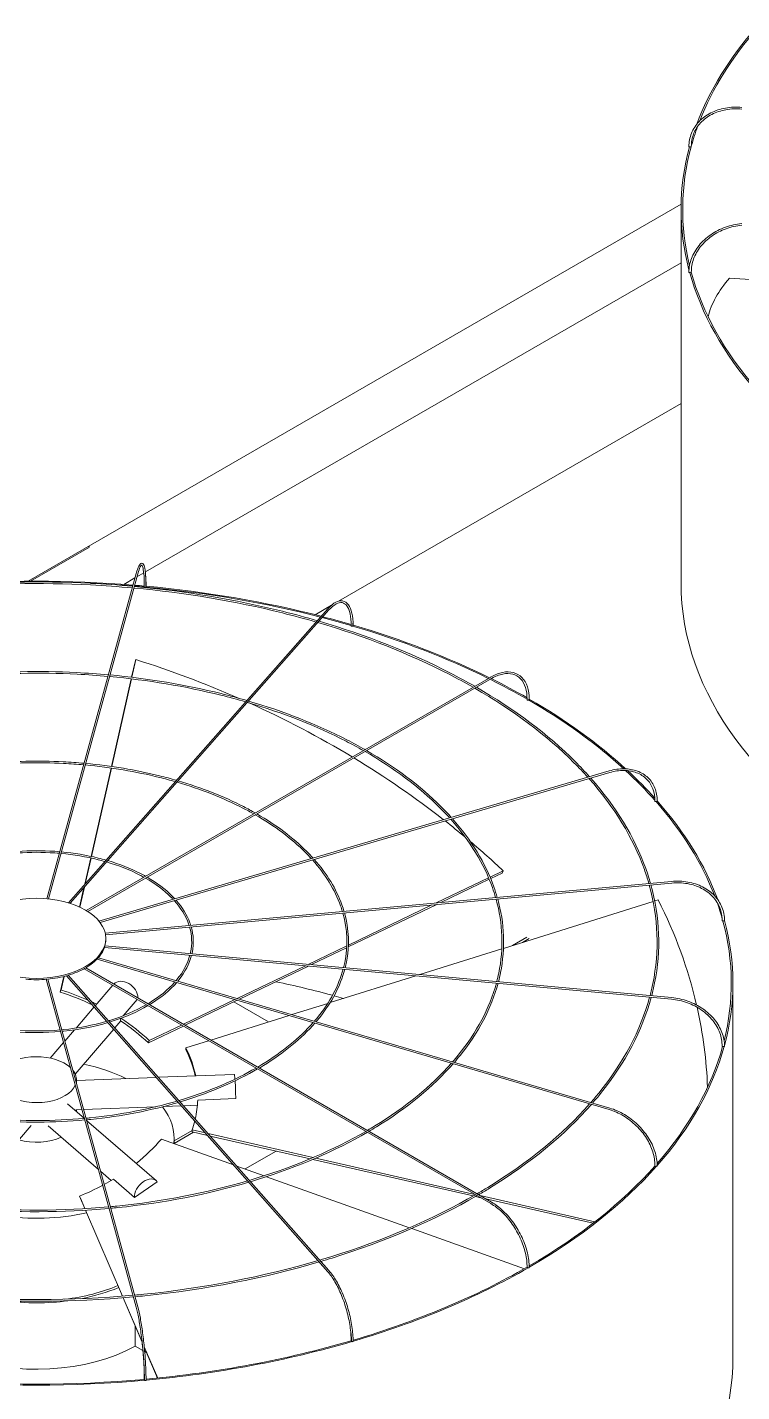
# Model space of a CAD drawing. Header units: millimetres. Extents: x -312439 to 477422, y -331570 to 212570.
# Drawn here: x 450150 to 451226, y 91668 to 93723 of the extents above; entities that cross this region are included whole.
import ezdxf

# ---------------------------------------------------------------- set-up
doc = ezdxf.new("R2010")
doc.units = ezdxf.units.MM

msp = doc.modelspace()

# ---------------------------------------------------------------- linework, layer by layer
at = {"color": 3, "linetype": 'Continuous', "lineweight": 0, "extrusion": (-1.11022e-16, 0.816497, 0.57735)}
for p, q in [((451134.86, 93456.789), (450151.244, 92888.897)), ((451134.78, 92886.409), (451134.78, 93449.297)), ((450327.964, 92902.927), (451134.78, 93368.742)), ((451294.124, 93339.977), (451207.963, 93345.473)), ((451134.78, 93156.742), (450618.739, 92858.806)), ((450243.911, 92940.399), (450154.745, 92888.919)), ((450242.179, 92941.399), (450243.911, 92940.399)), ((450179.683, 92410.599), (450314.151, 92900.767)), ((450182.158, 92410.361), (450316.513, 92900.119)), ((450315.273, 92895.6), (450325.48, 92901.493)), ((450295.496, 92884.181), (450312.255, 92893.858)), ((450211.994, 92404.497), (450602.672, 92847.179)), ((450214.559, 92403.701), (450604.508, 92845.558)), ((450608.307, 92852.783), (450583.487, 92838.453)), ((450307.267, 92744.269), (450312.496, 92767.353)), ((450313.826, 92770.785), (450307.805, 92744.204)), ((450312.496, 92767.353), (450313.826, 92770.785)), ((450848.185, 92744.572), (450238.993, 92392.855)), ((450241.358, 92391.392), (450849.409, 92742.451)), ((450276.837, 92609.924), (450306.723, 92741.868)), ((450307.261, 92741.803), (450277.373, 92609.847)), ((450246.144, 92474.417), (450276.294, 92607.527)), ((450276.83, 92607.451), (450246.671, 92474.303)), ((450258.035, 92377.022), (451026.605, 92603.116)), ((451027.296, 92600.766), (450259.67, 92374.95)), ((450236.629, 92432.411), (450245.603, 92472.028)), ((450246.13, 92471.914), (450237.373, 92433.254)), ((450847.127, 92443.272), (450866.734, 92452.682)), ((450865.404, 92449.25), (450848.104, 92440.948)), ((450865.404, 92449.25), (450866.734, 92452.682)), ((450228.873, 92398.168), (450235.501, 92427.431)), ((450236.245, 92428.274), (450229.374, 92397.936)), ((450267.412, 92358.726), (451120.5, 92436.735)), ((450267.869, 92356.308), (451120.723, 92434.295)), ((450765.954, 92404.314), (450844.917, 92442.211)), ((450845.893, 92439.886), (450773.144, 92404.971)), ((451092.84, 92406.562), (450867.313, 92335.911)), ((451100.283, 92408.894), (451095.191, 92407.299)), ((450766.812, 92401.933), (450633.654, 92338.025)), ((450633.772, 92340.875), (450759.622, 92401.275)), ((450268.278, 92348.972), (450268.278, 92350.972)), ((450902.344, 92352.526), (450880.985, 92340.195)), ((450896.132, 92344.94), (450905.808, 92350.526)), ((451120.5, 92259.305), (450266.342, 92337.412)), ((450267.065, 92339.806), (451120.723, 92261.744)), ((450573.213, 92311.81), (450631.277, 92339.678)), ((450631.135, 92336.816), (450578.102, 92311.363)), ((450864.826, 92335.132), (450741.312, 92296.439)), ((450235.595, 92305.147), (450848.185, 91951.468)), ((450849.409, 91953.589), (450238.072, 92306.545)), ((450255.277, 92319.829), (451026.605, 92092.924)), ((450257.115, 92321.841), (451027.296, 92095.274)), ((450466.049, 92260.378), (450568.908, 92309.744)), ((450573.797, 92309.297), (450469.657, 92259.317)), ((450178.636, 92289.256), (450314.151, 91795.273)), ((450181.115, 92289.479), (450316.513, 91795.921)), ((450199.8, 92269.812), (450205.183, 92293.58)), ((450205.77, 92293.728), (450201.13, 92273.244)), ((450209.25, 92294.653), (450602.672, 91848.861)), ((450211.853, 92295.406), (450604.508, 91850.482)), ((450735.234, 92294.535), (450606.252, 92254.129)), ((451212.987, 91720.549), (451212.987, 92283.437)), ((450199.8, 92269.812), (450201.13, 92273.244)), ((450278.691, 92280.265), (450252.345, 92249.523)), ((450250.735, 92247.645), (450223.531, 92215.903)), ((450315.484, 92259.023), (450294.359, 92234.374)), ((450385.223, 92221.587), (450462.75, 92258.795)), ((450466.359, 92257.734), (450387.865, 92220.062)), ((450513.487, 92225.068), (450461.198, 92255.257)), ((450602.647, 92252.999), (450548.643, 92236.081)), ((450290.825, 92226.477), (450281.887, 92216.048)), ((450333.808, 92196.911), (450382.548, 92220.303)), ((450544.44, 92234.765), (450426.431, 92197.796)), ((450221.099, 92213.066), (450206.69, 92196.253)), ((450280.278, 92214.17), (450222.31, 92146.534)), ((450385.19, 92218.778), (450332.477, 92193.479)), ((450204.766, 92194.008), (450184.709, 92170.606)), ((450332.477, 92193.479), (450333.808, 92196.911)), ((450388.817, 92183.086), (450388.912, 92186.042)), ((450423.255, 92196.801), (450388.912, 92186.042)), ((450344.388, 92141.526), (450224.114, 92137.068)), ((450224.114, 92138.112), (450224.114, 92132.738)), ((450461.754, 92145.876), (450347.552, 92141.643)), ((450236.017, 92079.76), (450210.474, 92101.895)), ((450343.568, 92097.25), (450234.954, 92093.224)), ((450382.199, 92098.682), (450355.472, 92097.691)), ((450406.278, 92099.574), (450385.363, 92098.799)), ((450406.755, 92107.449), (450463.984, 92109.57)), ((450232.439, 92093.131), (450223.433, 92092.797)), ((450224.114, 92092.823), (450224.114, 92090.075)), ((450344.461, 91985.785), (450239.468, 92076.77)), ((450090.932, 91993.242), (450155.774, 92068.899)), ((450257.192, 92002.903), (450181.518, 92068.481)), ((450398.371, 92061.557), (450371.392, 92045.981)), ((450371.392, 92041.981), (450400.597, 92058.842)), ((450398.301, 92059.366), (450398.396, 92062.322)), ((450421.58, 92054.059), (450398.301, 92059.366)), ((450398.396, 92062.322), (450418.289, 92057.787)), ((450422.379, 92056.855), (450580.548, 92020.8)), ((450460.707, 92009.724), (450352.001, 92048.551)), ((450371.392, 92041.624), (450371.392, 92048.874)), ((450575.97, 92018.865), (450425.669, 92053.127)), ((450524.774, 92030.536), (450478.017, 92003.541)), ((450821.629, 91962.866), (450580.063, 92017.932)), ((450584.606, 92019.875), (450824.362, 91965.222)), ((450276.579, 91986.103), (450260.524, 92000.016)), ((450506.729, 91993.286), (450465.478, 92008.02)), ((450279.854, 91988.058), (450311.65, 91960.504)), ((450311.65, 91960.504), (450345.845, 91984.324)), ((450725.738, 91915.062), (450510.503, 91991.938)), ((450228.807, 91962.734), (450236.927, 91943.819)), ((450230.042, 91959.397), (450228.807, 91962.734)), ((450236.735, 91943.807), (450230.042, 91959.397)), ((450832.887, 91960.3), (450825.153, 91962.063)), ((450832.458, 91963.376), (451005.175, 91924.005)), ((451002.209, 91921.702), (450840.982, 91958.455)), ((450293.34, 91811.951), (450237.762, 91941.415)), ((450237.954, 91941.427), (450293.53, 91811.967)), ((450898.795, 91853.251), (450729.109, 91913.858)), ((450323.036, 91742.778), (450294.359, 91809.576)), ((450294.55, 91809.592), (450322.968, 91743.394)), ((450312.435, 91767.472), (450312.435, 91736.797)), ((450324.29, 91729.952), (450312.435, 91736.797)), ((450326.286, 91735.667), (450346.499, 91688.582)), ((450346.31, 91688.563), (450326.343, 91735.073)), ((450329.943, 91726.688), (450326.952, 91728.415))]:
    msp.add_line(p, q, dxfattribs=at)
at = {"color": 3, "linetype": 'Continuous', "lineweight": 0}
for centre, major_axis, ratio, start_param, end_param in [((452183.548, 93449.297), (-1048.768, 0), 0.57735027, 5.81359811, 6.07011802), ((452183.548, 93449.297), (-1046.319, 0), 0.57735027, 5.81336511, 6.06128621), ((452183.548, 93449.297), (-1046.319, 0), 0.57735027, 6.07532621, 6.12502314), ((452183.548, 93449.297), (-1048.768, 0), 0.57735027, 6.12772105, 6.43448057), ((452183.548, 93449.297), (-1046.319, 0), 0.57735027, 6.1272654, 6.42392093), ((451147.864, 93543.714), (1.225, 0), 0.57735027, 3.14159265, 5.07887352), ((451149.073, 93543.604), (1.225, 0.023), 0.57529521, 4.54449158, 6.11528791), ((451149.073, 93543.604), (1.225, 0.023), 0.57529521, 6.11528791, 6.28318531), ((451147.864, 93354.381), (1.225, 0), 0.57735027, 3.14159265, 5.39303278), ((452183.548, 93449.297), (-1048.768, 0), 0.57735027, 0.1585854, 0.46892864), ((451149.073, 93354.491), (1.225, 0.023), 0.57926583, 4.8585762, 6.28318531), ((452183.548, 93449.297), (-1046.319, 0), 0.57735027, 0.15790655, 0.46457773), ((452183.453, 93283.253), (-1010.701, -20.593), 0.30331876, 6.01219977, 6.20271663), ((450164.219, 92283.437), (-1048.768, 0), 0.57735027, 4.57359934, 4.85199434), ((450164.219, 92283.437), (-1046.319, 0), 0.57735027, 4.57364216, 4.63432464), ((450164.219, 92283.437), (-1046.319, 0), 0.57735027, 4.55682048, 4.57124415), ((450164.219, 92283.437), (-1048.768, 0), 0.57735027, 4.55718579, 4.57120693), ((450327.562, 92880.191), (1.225, -0.004), 0.56474576, 3.14159265, 4.55699194), ((450327.562, 92880.191), (1.225, -0.004), 0.56474576, 4.55699194, 6.12778827), ((450164.219, 92283.437), (-1046.319, 0), 0.57735027, 4.2914666, 4.55448885), ((450327.753, 92880.89), (1.225, 0), 0.57735027, 5.71748689, 6.28318531), ((450164.219, 92283.437), (-1048.768, 0), 0.57735027, 4.29134899, 4.55463788), ((452183.548, 92886.409), (-1048.768, 0), 0.57735027, 0, 3.14159265), ((450164.219, 92283.437), (-1046.319, 0), 0.57735027, 4.24262693, 4.28868124), ((450164.219, 92283.437), (-1048.768, 0), 0.57735027, 4.24381435, 4.28857014), ((450639.083, 92821.752), (1.225, -0.01), 0.56597275, 3.14159265, 4.24604342), ((450639.083, 92821.752), (1.225, -0.01), 0.56597275, 4.24604342, 5.81683974), ((450164.219, 92283.437), (-1046.319, 0), 0.57735027, 4.00461262, 4.24016109), ((450639.639, 92822.382), (1.225, 0), 0.57735027, 5.29033196, 6.28318531), ((450164.219, 92283.437), (-1048.768, 0), 0.57735027, 4.00443097, 4.24060103), ((450165.549, 92116.157), (-942.562, 365.4), 0.65992862, 4.64663537, 4.80984928), ((450164.219, 92283.437), (-1046.319, 0), 0.57735027, 3.92863661, 4.00129229), ((450164.219, 92283.437), (-1048.768, 0), 0.57735027, 3.93098858, 4.00111844), ((450165.549, 92116.157), (-942.562, 365.4), 0.65992862, 4.45394149, 4.62923067), ((450904.078, 92710.595), (1.225, -0.016), 0.56830663, 3.14159265, 3.93464288), ((450904.078, 92710.595), (1.225, -0.016), 0.56830663, 3.93464288, 5.50543921), ((450164.219, 92283.437), (-1046.319, 0), 0.57735027, 3.70570419, 3.9258203), ((450904.944, 92711.095), (-1.225, 0), 0.57735027, 1.83263032, 3.14159265), ((450164.219, 92283.437), (-1048.768, 0), 0.57735027, 3.70411228, 3.92650775), ((450165.549, 92116.157), (-942.562, 365.4), 0.65992862, 4.28319099, 4.45112181), ((450164.219, 92283.437), (-1046.319, 0), 0.57735027, 3.61515195, 3.70067928), ((450164.219, 92283.437), (-1048.768, 0), 0.57735027, 3.61992048, 3.69877001), ((451096.608, 92557.6), (-1.225, 0.021), 0.57151893, 0, 0.48093441), ((451096.608, 92557.6), (-1.225, 0.021), 0.57151893, 0.48093441, 2.05173073), ((450164.219, 92283.437), (-1046.319, 0), 0.57735027, 3.3609423, 3.61148113), ((451097.699, 92557.921), (-1.225, 0), 0.57735027, 1.51847105, 3.14159265), ((450164.219, 92283.437), (-1048.768, 0), 0.57735027, 3.35086888, 3.61231471), ((450165.549, 92116.157), (-942.562, 365.4), 0.65992862, 4.23904287, 4.2800546), ((450165.549, 92116.157), (-942.562, 365.4), 0.65992862, 4.15803474, 4.22871948), ((450164.314, 92115.682), (1010.388, -32.497), 0.79709982, 0.20844184, 0.41264052), ((450164.219, 92283.437), (-1046.319, 0), 0.57735027, 3.30554955, 3.34466555), ((451197.827, 92377.743), (-1.225, 0.023), 0.57529521, 0, 0.1678974), ((451197.827, 92377.743), (-1.225, 0.023), 0.57529521, 0.1678974, 1.73869372), ((450164.219, 92283.437), (-1046.319, 0), 0.57735027, 2.9973499, 3.29716571), ((451199.037, 92377.854), (-1.225, 0), 0.57735027, 1.20431179, 3.14159265), ((450164.219, 92283.437), (-1048.768, 0), 0.57735027, 2.98561554, 3.29783032), ((450163.786, 92348.972), (-104.492, 0), 0.57735027, 2.98808135, 3.14159265), ((450163.786, 92348.972), (-104.492, 0), 0.57735027, 2.67392209, 2.98094469), ((450163.786, 92348.972), (-104.492, 0), 0.57735027, 2.04560356, 2.35262616), ((450163.786, 92348.972), (-104.492, 0), 0.57735027, 2.35976282, 2.66678542), ((450163.786, 92348.972), (-104.492, 0), 0.57735027, 1.41728503, 1.72430763), ((450163.786, 92348.972), (-104.492, 0), 0.57735027, 1.73144429, 2.03846689), ((450296.809, 92267.431), (-16.786, 14.386), 0.73180825, 3.6699438, 6.25547108), ((450164.219, 91718.549), (1046.319, 0), 0.57735027, 1.13086203, 1.21917829), ((450164.219, 92112.725), (-226.18, 87.683), 0.65992862, 4.59602029, 4.80984928), ((450165.549, 92116.157), (226.18, -87.683), 0.65992862, 1.48816133, 1.66825663), ((450164.219, 91718.549), (1046.319, 0), 0.57735027, 1.11315293, 1.12829513), ((450165.549, 92116.157), (226.18, -87.683), 0.65992862, 1.43137513, 1.46305029), ((450164.314, 92115.682), (1010.388, -32.497), 0.79709982, 0.05380476, 0.20420122), ((450164.219, 92112.725), (-226.18, 87.683), 0.65992862, 4.15803474, 4.39268064), ((450165.549, 92116.157), (226.18, -87.683), 0.65992862, 1.01644208, 1.25303729), ((450164.219, 92112.725), (242.456, -7.798), 0.79709982, 0.20115917, 0.41264052), ((450164.314, 92115.682), (242.456, -7.798), 0.79709982, 0.18583027, 0.41264052), ((450164.219, 92283.437), (-1046.319, 0), 0.57735027, 2.6752935, 2.98289949), ((450164.219, 92283.437), (-1048.768, 0), 0.57735027, 2.67086857, 2.98332964), ((451197.827, 92188.631), (-1.225, 0.023), 0.57926583, 0, 1.42460911), ((451199.037, 92188.52), (-1.225, 0), 0.57735027, 0.89015252, 3.14159265), ((450164.219, 92138.112), (-59.895, 0), 0.57735027, 3.69756416, 5.76575409), ((450164.219, 92048.874), (-207.174, 0), 0.57735027, 4.00561733, 4.36390833), ((450164.219, 92138.112), (-59.895, 0), 0.57735027, 3.02719924, 3.57014533), ((450462.572, 92123.783), (-0.819, 22.092), 0.05230802, 5.46284956, 6.28318531), ((450164.219, 92138.112), (-59.895, 0), 0.57735027, 0.78539816, 2.89978042), ((450462.572, 92123.783), (-0.819, 22.092), 0.05230802, 4.01155215, 5.31083021), ((450164.219, 92048.874), (-207.174, 0), 0.57735027, 3.08204121, 3.55783774), ((450164.314, 92115.682), (242.456, -7.798), 0.79709982, 6.13145768, 6.28093219), ((450164.314, 92115.682), (242.456, -7.798), 0.79709982, 6.04401129, 6.11604234), ((450164.219, 92078.49), (-59.895, 0), 0.57735027, 1.1079301, 2.23846982), ((450162.983, 92116.062), (-227.492, -84.221), 0.6873805, 2.02158825, 2.2576377), ((450164.219, 92283.437), (-1046.319, 0), 0.57735027, 2.35898226, 2.6687056), ((450164.219, 92283.437), (-1048.768, 0), 0.57735027, 2.35667794, 2.66891462), ((451096.608, 92008.774), (-1.225, 0.021), 0.58304212, 0, 1.10944839), ((451097.699, 92008.453), (-1.225, 0), 0.57735027, 0.57599326, 3.14159265), ((450162.983, 92116.062), (-227.492, -84.221), 0.6873805, 1.60582316, 1.76537716), ((450162.983, 92116.062), (-227.492, -84.221), 0.6873805, 1.7758456, 1.84274406), ((450329.983, 91969.078), (14.478, 16.707), 0.67950023, 6.14949631, 8.84418497), ((450164.219, 92048.874), (-207.174, 0), 0.57735027, 1.30817895, 1.9425337), ((450164.219, 92283.437), (-1046.319, 0), 0.57735027, 2.04376734, 2.35460013), ((450164.219, 92283.437), (-1048.768, 0), 0.57735027, 2.04258502, 2.35459852), ((450904.078, 91855.779), (-1.225, 0.017), 0.58625442, 0, 0.79329185), ((450904.944, 91855.279), (-1.225, 0), 0.57735027, 0.26183399, 3.14159265), ((450164.219, 91924.369), (-207.174, 0), 0.57735027, 1.77816663, 2.202298), ((450164.219, 91924.369), (-212.072, 0), 0.57735027, 1.89063678, 2.19285982), ((450164.219, 91924.369), (-212.072, 0), 0.57735027, 1.3476903, 1.79509044), ((450164.219, 91824.369), (-212.072, 0), 0.57735027, 0.98594125, 2.34464399), ((450164.219, 92283.437), (-1046.319, 0), 0.57735027, 1.72891751, 2.04055715), ((450164.219, 92283.437), (-1048.768, 0), 0.57735027, 1.72854634, 2.04038352), ((450639.083, 91744.622), (-1.225, 0.011), 0.58858829, 0, 0.47632773), ((450639.639, 91743.992), (-1.225, 0), 0.57735027, 0, 3.14159265), ((450164.219, 91720.549), (-1048.768, 0), 0.57735027, 0, 3.14159265), ((450164.219, 92283.437), (-1048.768, 0), 0.57735027, 1.41453598, 1.72626058), ((450164.219, 92283.437), (-1046.319, 0), 0.57735027, 1.41438895, 1.72636573), ((450327.562, 91686.183), (-1.225, 0.004), 0.58981528, 0, 0.15883691), ((450327.753, 91685.485), (-1.225, 0), 0.57735027, 0, 3.14159265)]:
    msp.add_ellipse(centre, major_axis=major_axis, ratio=ratio, start_param=start_param, end_param=end_param, dxfattribs=at)
msp.add_ellipse((450163.786, 92350.972), major_axis=(-104.492, 0), ratio=0.57735027, dxfattribs=at)
for points, knots in [([(451146.639, 93543.714), (451146.639, 93550.659), (451147.97, 93557.489), (451153.166, 93570.231), (451157.028, 93576.141), (451166.885, 93586.456), (451172.877, 93590.859), (451186.395, 93597.742), (451193.918, 93600.221), (451209.764, 93603.028), (451218.084, 93603.356), (451226.401, 93602.595)], [4.71238898, 4.71238898, 4.71238898, 4.71238898, 5.02654825, 5.02654825, 5.34070751, 5.34070751, 5.65486678, 5.65486678, 5.96902604, 5.96902604, 6.28318531, 6.28318531, 6.28318531, 6.28318531]), ([(451226.178, 93600.156), (451218.117, 93600.893), (451210.061, 93600.563), (451194.768, 93597.81), (451187.534, 93595.388), (451174.611, 93588.706), (451168.924, 93584.448), (451159.649, 93574.534), (451156.062, 93568.88), (451151.325, 93556.729), (451150.174, 93550.233), (451150.298, 93543.627)], [0, 0, 0, 0, 0.31726804, 0.31726804, 0.63453608, 0.63453608, 0.95180412, 0.95180412, 1.26907216, 1.26907216, 1.5863402, 1.5863402, 1.5863402, 1.5863402]), ([(451146.639, 93354.381), (451146.639, 93361.325), (451147.969, 93368.381), (451153.144, 93382.02), (451156.987, 93388.602), (451166.796, 93400.66), (451172.761, 93406.134), (451186.229, 93415.455), (451193.731, 93419.301), (451209.548, 93424.995), (451217.861, 93426.844), (451226.178, 93427.604)], [4.71238898, 4.71238898, 4.71238898, 4.71238898, 5.02654825, 5.02654825, 5.34070751, 5.34070751, 5.65486678, 5.65486678, 5.96902604, 5.96902604, 6.28318531, 6.28318531, 6.28318531, 6.28318531]), ([(451226.401, 93425.165), (451218.34, 93424.428), (451210.276, 93422.624), (451194.954, 93417.064), (451187.699, 93413.309), (451174.726, 93404.228), (451169.01, 93398.905), (451159.688, 93387.234), (451156.082, 93380.889), (451151.325, 93367.819), (451150.174, 93361.096), (451150.298, 93354.514)], [0, 0, 0, 0, 0.31726804, 0.31726804, 0.63453608, 0.63453608, 0.95180412, 0.95180412, 1.26907216, 1.26907216, 1.5863402, 1.5863402, 1.5863402, 1.5863402]), ([(450328.978, 92880.89), (450328.978, 92887.704), (450328.772, 92893.77), (450327.961, 92903.843), (450327.363, 92907.84), (450325.756, 92913.526), (450324.854, 92915.587), (450321.714, 92916.049), (450320.721, 92915.458), (450318.516, 92913.117), (450317.286, 92910.499), (450315.368, 92904.974), (450314.759, 92902.983), (450314.151, 92900.767)], [4.71238898, 4.71238898, 4.71238898, 4.71238898, 5.02654825, 5.02654825, 5.34070751, 5.34070751, 5.65486678, 5.65486678, 5.82360284, 5.82360284, 6.1377621, 6.1377621, 6.28318531, 6.28318531, 6.28318531, 6.28318531]), ([(450316.513, 92900.119), (450317.786, 92904.759), (450319.063, 92908.325), (450321.287, 92912.648), (450322.284, 92913.247), (450322.39, 92913.247), (450323.21, 92912.652), (450324.618, 92907.994), (450325.196, 92904.595), (450326.038, 92895.621), (450326.286, 92889.902), (450326.338, 92882.35), (450326.34, 92881.282), (450326.337, 92880.195)], [0, 0, 0, 0, 0.31526689, 0.31526689, 0.60947257, 0.60947257, 0.92674061, 0.92674061, 1.22083726, 1.22083726, 1.53563039, 1.53563039, 1.5863402, 1.5863402, 1.5863402, 1.5863402]), ([(450327.451, 92905.43), (450327.488, 92905.187), (450327.523, 92904.94), (450328.131, 92900.593), (450328.508, 92895.38), (450328.76, 92886.432), (450328.796, 92883.39), (450328.787, 92880.19)], [7.384497053, 7.384497053, 7.384497053, 7.384497053, 7.403952931, 7.403952931, 7.721220971, 7.721220971, 7.869487909, 7.869487909, 7.869487909, 7.869487909]), ([(450308.796, 92881.249), (450287.551, 92883.17), (450266.192, 92884.669), (450169.491, 92889.513), (450093.426, 92888.001), (450018.775, 92881.249)], [3.771589677, 3.771589677, 3.771589677, 3.771589677, 3.840445898, 3.840445898, 4.082391957, 4.082391957, 4.082391957, 4.082391957]), ([(450308.138, 92878.849), (450287.346, 92880.724), (450266.445, 92882.193), (450170.193, 92887.065), (450094.104, 92885.582), (450019.434, 92878.849)], [3.7720633, 3.7720633, 3.7720633, 3.7720633, 3.839550132, 3.839550132, 4.081918334, 4.081918334, 4.081918334, 4.081918334]), ([(450585.22, 92827.404), (450568.493, 92832.278), (450551.511, 92836.862), (450462.835, 92858.946), (450387.496, 92871.569), (450310.616, 92878.623)], [3.459637643, 3.459637643, 3.459637643, 3.459637643, 3.519736913, 3.519736913, 3.769381517, 3.769381517, 3.769381517, 3.769381517]), ([(450587.011, 92829.433), (450569.749, 92834.479), (450552.217, 92839.216), (450463.119, 92861.374), (450387.962, 92873.965), (450311.274, 92881.023)], [3.458315721, 3.458315721, 3.458315721, 3.458315721, 3.520259366, 3.520259366, 3.768912043, 3.768912043, 3.768912043, 3.768912043]), ([(450640.863, 92822.382), (450640.863, 92829.243), (450640.261, 92835.438), (450637.876, 92845.94), (450636.097, 92850.251), (450631.375, 92856.59), (450628.379, 92858.614), (450621.819, 92859.752), (450618.382, 92859.059), (450611.13, 92855.378), (450607.272, 92852.235), (450603.175, 92847.744), (450602.923, 92847.464), (450602.672, 92847.179)], [4.71238898, 4.71238898, 4.71238898, 4.71238898, 5.02654825, 5.02654825, 5.34070751, 5.34070751, 5.65486678, 5.65486678, 5.94845155, 5.94845155, 6.26261081, 6.26261081, 6.28318531, 6.28318531, 6.28318531, 6.28318531]), ([(450604.508, 92845.558), (450608.164, 92849.7), (450611.796, 92852.763), (450618.528, 92856.45), (450621.59, 92857.076), (450626.956, 92856.136), (450629.343, 92854.56), (450633.451, 92848.966), (450635.117, 92844.948), (450637.326, 92834.936), (450637.885, 92828.974), (450637.861, 92822.148), (450637.859, 92821.955), (450637.858, 92821.763)], [6.28318531, 6.28318531, 6.28318531, 6.28318531, 6.59783007, 6.59783007, 6.91209691, 6.91209691, 7.22936495, 7.22936495, 7.54663299, 7.54663299, 7.86046851, 7.86046851, 7.86952551, 7.86952551, 7.86952551, 7.86952551]), ([(450821.592, 92729.219), (450809.854, 92735.923), (450797.808, 92742.448), (450725.726, 92779.47), (450659.117, 92805.71), (450587.817, 92826.645)], [3.146975566, 3.146975566, 3.146975566, 3.146975566, 3.199958928, 3.199958928, 3.456525414, 3.456525414, 3.456525414, 3.456525414]), ([(450824.047, 92730.636), (450811.868, 92737.619), (450799.357, 92744.407), (450726.959, 92781.586), (450660.604, 92807.758), (450589.606, 92828.672)], [3.145113132, 3.145113132, 3.145113132, 3.145113132, 3.200037836, 3.200037836, 3.455209352, 3.455209352, 3.455209352, 3.455209352]), ([(450640.27, 92825.8), (450640.293, 92824.984), (450640.306, 92824.156), (450640.313, 92822.799), (450640.312, 92822.276), (450640.307, 92821.749)], [7.8059806913, 7.8059806913, 7.8059806913, 7.8059806913, 7.8451401512, 7.8451401512, 7.8694167814, 7.8694167814, 7.8694167814, 7.8694167814]), ([(450272.229, 92747.953), (450256.381, 92749.382), (450240.448, 92750.496), (450168.133, 92754.113), (450111.212, 92752.988), (450055.342, 92747.953)], [3.772165081, 3.772165081, 3.772165081, 3.772165081, 3.840593344, 3.840593344, 4.081816553, 4.081816553, 4.081816553, 4.081816553]), ([(450271.571, 92745.553), (450256.176, 92746.935), (450240.7, 92748.02), (450168.834, 92751.664), (450111.89, 92750.569), (450056, 92745.553)], [3.772797592, 3.772797592, 3.772797592, 3.772797592, 3.839399606, 3.839399606, 4.081184042, 4.081184042, 4.081184042, 4.081184042]), ([(450479.102, 92707.16), (450466.844, 92710.719), (450454.405, 92714.071), (450388.209, 92730.561), (450331.707, 92740.032), (450274.049, 92745.328)], [3.460983159, 3.460983159, 3.460983159, 3.460983159, 3.519648571, 3.519648571, 3.769222865, 3.769222865, 3.769222865, 3.769222865]), ([(450480.893, 92709.19), (450468.101, 92712.921), (450455.111, 92716.426), (450388.492, 92732.99), (450332.173, 92742.428), (450274.708, 92747.728)], [3.459218713, 3.459218713, 3.459218713, 3.459218713, 3.520344822, 3.520344822, 3.768597722, 3.768597722, 3.768597722, 3.768597722]), ([(450906.169, 92711.095), (450906.169, 92717.995), (450905.224, 92724.376), (450901.49, 92735.49), (450898.697, 92740.225), (450891.503, 92747.505), (450887.11, 92750.048), (450877.24, 92752.654), (450871.773, 92752.722), (450860.316, 92750.446), (450854.32, 92748.095), (450848.291, 92744.633), (450848.238, 92744.603), (450848.185, 92744.572)], [3.14159265, 3.14159265, 3.14159265, 3.14159265, 3.45575192, 3.45575192, 3.76991118, 3.76991118, 4.08269654, 4.08269654, 4.39544819, 4.39544819, 4.70960746, 4.70960746, 4.71238898, 4.71238898, 4.71238898, 4.71238898]), ([(450849.409, 92742.451), (450855.159, 92745.77), (450860.885, 92748.012), (450871.682, 92750.152), (450876.748, 92750.053), (450885.751, 92747.598), (450889.697, 92745.249), (450896.188, 92738.476), (450898.73, 92734.042), (450902.11, 92723.454), (450902.943, 92717.304), (450902.853, 92710.611)], [1.57079633, 1.57079633, 1.57079633, 1.57079633, 1.88806437, 1.88806437, 2.20533241, 2.20533241, 2.52260045, 2.52260045, 2.83986849, 2.83986849, 3.15713653, 3.15713653, 3.15713653, 3.15713653]), ([(450994.338, 92593.624), (450987.705, 92601.024), (450980.775, 92608.336), (450932.555, 92656.525), (450882.145, 92694.381), (450824.05, 92727.81)], [2.833719703, 2.833719703, 2.833719703, 2.833719703, 2.880073873, 2.880073873, 3.143270218, 3.143270218, 3.143270218, 3.143270218]), ([(450996.939, 92594.389), (450990.062, 92602.097), (450982.864, 92609.708), (450934.458, 92658.1), (450884.273, 92695.858), (450826.501, 92729.224)], [2.831913395, 2.831913395, 2.831913395, 2.831913395, 2.879924499, 2.879924499, 3.141418031, 3.141418031, 3.141418031, 3.141418031]), ([(450656.317, 92633.797), (450647.811, 92638.638), (450639.09, 92643.353), (450585.297, 92670.982), (450535.262, 92690.687), (450481.7, 92706.402)], [3.148849473, 3.148849473, 3.148849473, 3.148849473, 3.199944541, 3.199944541, 3.456834427, 3.456834427, 3.456834427, 3.456834427]), ([(450658.774, 92635.216), (450649.826, 92640.333), (450640.64, 92645.312), (450586.529, 92673.098), (450536.749, 92692.735), (450483.489, 92708.429)], [3.146361804, 3.146361804, 3.146361804, 3.146361804, 3.200049713, 3.200049713, 3.455080387, 3.455080387, 3.455080387, 3.455080387]), ([(450786.095, 92532.364), (450781.335, 92537.647), (450776.372, 92542.869), (450740.394, 92578.822), (450702.482, 92607.274), (450658.778, 92632.39)], [2.83591825, 2.83591825, 2.83591825, 2.83591825, 2.880098074, 2.880098074, 3.143909361, 3.143909361, 3.143909361, 3.143909361]), ([(450788.7, 92533.13), (450783.693, 92538.72), (450778.462, 92544.241), (450742.297, 92580.397), (450704.61, 92608.751), (450661.229, 92633.805)], [2.833499431, 2.833499431, 2.833499431, 2.833499431, 2.879899034, 2.879899034, 3.141439875, 3.141439875, 3.141439875, 3.141439875]), ([(450235.675, 92614.703), (450225.219, 92615.638), (450214.708, 92616.369), (450166.771, 92618.758), (450128.99, 92618.021), (450091.897, 92614.703)], [3.773286698, 3.773286698, 3.773286698, 3.773286698, 3.840886477, 3.840886477, 4.080694936, 4.080694936, 4.080694936, 4.080694936]), ([(450235.016, 92612.302), (450225.013, 92613.191), (450214.961, 92613.893), (450167.472, 92616.309), (450129.668, 92615.601), (450092.555, 92612.302)], [3.774238416, 3.774238416, 3.774238416, 3.774238416, 3.839097695, 3.839097695, 4.079743218, 4.079743218, 4.079743218, 4.079743218]), ([(450373.014, 92586.951), (450365.217, 92589.2), (450357.311, 92591.323), (450313.586, 92602.221), (450275.927, 92608.54), (450237.495, 92612.078)], [3.463595352, 3.463595352, 3.463595352, 3.463595352, 3.51947091, 3.51947091, 3.768879274, 3.768879274, 3.768879274, 3.768879274]), ([(450374.807, 92588.982), (450366.474, 92591.402), (450358.017, 92593.678), (450313.87, 92604.649), (450276.393, 92610.936), (450238.153, 92614.477)], [3.46094335, 3.46094335, 3.46094335, 3.46094335, 3.520514255, 3.520514255, 3.7679441, 3.7679441, 3.7679441, 3.7679441]), ([(451086.332, 92433.61), (451084.311, 92440.692), (451082.043, 92447.75), (451062.579, 92502.249), (451034.452, 92548.412), (450996.141, 92591.601)], [2.519571261, 2.519571261, 2.519571261, 2.519571261, 2.559550642, 2.559550642, 2.829500903, 2.829500903, 2.829500903, 2.829500903]), ([(451088.815, 92433.837), (451086.701, 92441.279), (451084.318, 92448.695), (451064.693, 92503.396), (451036.711, 92549.365), (450998.737, 92592.365)], [2.518738954, 2.518738954, 2.518738954, 2.518738954, 2.560443172, 2.560443172, 2.827714195, 2.827714195, 2.827714195, 2.827714195]), ([(451098.924, 92557.921), (451098.924, 92564.85), (451097.726, 92571.449), (451093.025, 92583.326), (451089.52, 92588.6), (451080.558, 92597.268), (451075.104, 92600.658), (451062.82, 92605.223), (451055.994, 92606.398), (451041.641, 92606.45), (451034.117, 92605.326), (451026.605, 92603.116)], [4.71238898, 4.71238898, 4.71238898, 4.71238898, 5.02654825, 5.02654825, 5.34070751, 5.34070751, 5.65486678, 5.65486678, 5.96902604, 5.96902604, 6.28318531, 6.28318531, 6.28318531, 6.28318531]), ([(451027.296, 92600.766), (451034.559, 92602.903), (451041.808, 92603.97), (451055.544, 92603.877), (451062.029, 92602.719), (451073.597, 92598.318), (451078.68, 92595.08), (451086.977, 92586.848), (451090.193, 92581.853), (451094.454, 92570.562), (451095.496, 92564.265), (451095.384, 92557.621)], [6.28318531, 6.28318531, 6.28318531, 6.28318531, 6.60045335, 6.60045335, 6.91772139, 6.91772139, 7.23498943, 7.23498943, 7.55225747, 7.55225747, 7.86952551, 7.86952551, 7.86952551, 7.86952551]), ([(450491.079, 92538.397), (450485.794, 92541.382), (450480.387, 92544.296), (450444.877, 92562.535), (450411.427, 92575.702), (450375.614, 92586.195)], [3.152476318, 3.152476318, 3.152476318, 3.152476318, 3.199914714, 3.199914714, 3.457374967, 3.457374967, 3.457374967, 3.457374967]), ([(450493.54, 92539.818), (450487.81, 92543.079), (450481.936, 92546.254), (450446.11, 92564.651), (450412.915, 92577.749), (450377.403, 92588.222)], [3.148732281, 3.148732281, 3.148732281, 3.148732281, 3.200072384, 3.200072384, 3.454746323, 3.454746323, 3.454746323, 3.454746323]), ([(450577.88, 92471.112), (450574.986, 92474.291), (450571.981, 92477.436), (450548.243, 92501.155), (450522.842, 92520.196), (450493.546, 92536.993)], [2.840166791, 2.840166791, 2.840166791, 2.840166791, 2.880145835, 2.880145835, 3.145067211, 3.145067211, 3.145067211, 3.145067211]), ([(450580.49, 92471.88), (450577.346, 92475.364), (450574.072, 92478.808), (450550.146, 92502.731), (450524.971, 92521.673), (450495.997, 92538.408)], [2.836508955, 2.836508955, 2.836508955, 2.836508955, 2.879847671, 2.879847671, 3.141363941, 3.141363941, 3.141363941, 3.141363941]), ([(450855.517, 92412.504), (450854.072, 92417.495), (450852.465, 92422.471), (450837.953, 92463.133), (450816.775, 92497.859), (450787.904, 92530.343)], [2.521788299, 2.521788299, 2.521788299, 2.521788299, 2.55939978, 2.55939978, 2.830291828, 2.830291828, 2.830291828, 2.830291828]), ([(450858.001, 92412.731), (450856.463, 92418.083), (450854.739, 92423.416), (450840.068, 92464.28), (450819.034, 92498.812), (450790.5, 92531.107)], [2.520659116, 2.520659116, 2.520659116, 2.520659116, 2.560589234, 2.560589234, 2.827907762, 2.827907762, 2.827907762, 2.827907762]), ([(450199.12, 92481.451), (450194.057, 92481.894), (450188.969, 92482.241), (450165.41, 92483.404), (450146.768, 92483.053), (450128.452, 92481.451)], [3.776630452, 3.776630452, 3.776630452, 3.776630452, 3.841752063, 3.841752063, 4.077351182, 4.077351182, 4.077351182, 4.077351182]), ([(450198.461, 92479.049), (450193.852, 92479.447), (450189.222, 92479.766), (450166.112, 92480.954), (450147.447, 92480.633), (450129.11, 92479.049)], [3.778551419, 3.778551419, 3.778551419, 3.778551419, 3.838185012, 3.838185012, 4.075430215, 4.075430215, 4.075430215, 4.075430215]), ([(450266.922, 92466.736), (450263.59, 92467.679), (450260.219, 92468.576), (450238.965, 92473.881), (450220.147, 92477.048), (450200.94, 92478.828)], [3.471418325, 3.471418325, 3.471418325, 3.471418325, 3.518930063, 3.518930063, 3.767850767, 3.767850767, 3.767850767, 3.767850767]), ([(450268.719, 92468.772), (450264.848, 92469.881), (450260.924, 92470.93), (450239.249, 92476.309), (450220.613, 92479.443), (450201.598, 92481.226)], [3.466082688, 3.466082688, 3.466082688, 3.466082688, 3.521010964, 3.521010964, 3.765995554, 3.765995554, 3.765995554, 3.765995554]), ([(450325.828, 92442.989), (450323.774, 92444.124), (450321.684, 92445.238), (450304.458, 92454.088), (450287.593, 92460.716), (450269.529, 92465.988)], [3.163350536, 3.163350536, 3.163350536, 3.163350536, 3.199816759, 3.199816759, 3.458993739, 3.458993739, 3.458993739, 3.458993739]), ([(450328.299, 92444.416), (450325.793, 92445.822), (450323.234, 92447.196), (450305.691, 92456.203), (450289.081, 92462.764), (450271.318, 92468.015)], [3.15578841, 3.15578841, 3.15578841, 3.15578841, 3.200131949, 3.200131949, 3.453750875, 3.453750875, 3.453750875, 3.453750875]), ([(450624.708, 92391.398), (450623.842, 92394.315), (450622.892, 92397.223), (450613.333, 92424.049), (450599.114, 92447.326), (450579.699, 92469.094)], [2.526062853, 2.526062853, 2.526062853, 2.526062853, 2.559096419, 2.559096419, 2.831723129, 2.831723129, 2.831723129, 2.831723129]), ([(450627.195, 92391.625), (450626.232, 92394.902), (450625.166, 92398.167), (450615.447, 92425.196), (450601.373, 92448.279), (450582.296, 92469.858)], [2.5243135, 2.5243135, 2.5243135, 2.5243135, 2.560878912, 2.560878912, 2.828143092, 2.828143092, 2.828143092, 2.828143092]), ([(450369.642, 92409.854), (450368.629, 92410.933), (450367.591, 92412.003), (450356.093, 92423.488), (450343.203, 92433.117), (450328.312, 92441.595)], [2.852936139, 2.852936139, 2.852936139, 2.852936139, 2.880283876, 2.880283876, 3.148538696, 3.148538696, 3.148538696, 3.148538696]), ([(450372.269, 92410.627), (450370.996, 92412.007), (450369.682, 92413.375), (450357.996, 92425.064), (450345.331, 92434.594), (450330.766, 92443.012)], [2.84544614, 2.84544614, 2.84544614, 2.84544614, 2.879690294, 2.879690294, 3.141137935, 3.141137935, 3.141137935, 3.141137935]), ([(451088.059, 92264.731), (451089.665, 92270.802), (451091.091, 92276.888), (451102.392, 92332.226), (451100.595, 92382.25), (451087.007, 92431.212)], [2.204619764, 2.204619764, 2.204619764, 2.204619764, 2.238829514, 2.238829514, 2.515060108, 2.515060108, 2.515060108, 2.515060108]), ([(451090.533, 92264.505), (451092.217, 92270.905), (451093.704, 92277.322), (451104.809, 92332.817), (451102.95, 92382.671), (451089.486, 92431.439)], [2.205366155, 2.205366155, 2.205366155, 2.205366155, 2.241163262, 2.241163262, 2.514260549, 2.514260549, 2.514260549, 2.514260549]), ([(451200.262, 92377.854), (451200.262, 92384.798), (451198.93, 92391.628), (451193.735, 92404.371), (451189.873, 92410.281), (451180.016, 92420.595), (451174.023, 92424.998), (451160.506, 92431.881), (451152.982, 92434.361), (451137.137, 92437.168), (451128.817, 92437.495), (451120.5, 92436.735)], [4.71238898, 4.71238898, 4.71238898, 4.71238898, 5.02654825, 5.02654825, 5.34070751, 5.34070751, 5.65486678, 5.65486678, 5.96902604, 5.96902604, 6.28318531, 6.28318531, 6.28318531, 6.28318531]), ([(451120.723, 92434.295), (451128.784, 92435.033), (451136.84, 92434.703), (451152.133, 92431.95), (451159.367, 92429.528), (451172.29, 92422.846), (451177.977, 92418.588), (451187.251, 92408.674), (451190.838, 92403.019), (451195.576, 92390.868), (451196.727, 92384.373), (451196.603, 92377.766)], [6.28318531, 6.28318531, 6.28318531, 6.28318531, 6.60045335, 6.60045335, 6.91772139, 6.91772139, 7.23498943, 7.23498943, 7.55225747, 7.55225747, 7.86952551, 7.86952551, 7.86952551, 7.86952551]), ([(450393.874, 92370.29), (450393.604, 92371.133), (450393.32, 92371.975), (450388.714, 92384.963), (450381.453, 92396.792), (450371.49, 92407.845)], [2.538956365, 2.538956365, 2.538956365, 2.538956365, 2.558172992, 2.558172992, 2.836025224, 2.836025224, 2.836025224, 2.836025224]), ([(450396.371, 92370.518), (450395.995, 92371.72), (450395.591, 92372.918), (450390.827, 92386.112), (450383.713, 92397.746), (450374.092, 92408.61)], [2.535128932, 2.535128932, 2.535128932, 2.535128932, 2.561728893, 2.561728893, 2.828841782, 2.828841782, 2.828841782, 2.828841782]), ([(450857.27, 92285.835), (450858.377, 92290.075), (450859.366, 92294.324), (450867.83, 92335.629), (450866.468, 92373.268), (450856.198, 92410.107)], [2.206572109, 2.206572109, 2.206572109, 2.206572109, 2.238438586, 2.238438586, 2.515769314, 2.515769314, 2.515769314, 2.515769314]), ([(450859.742, 92285.609), (450860.927, 92290.178), (450861.978, 92294.758), (450870.247, 92336.22), (450868.823, 92373.689), (450858.678, 92410.333)], [2.20754654, 2.20754654, 2.20754654, 2.20754654, 2.241548585, 2.241548585, 2.514698228, 2.514698228, 2.514698228, 2.514698228]), ([(450626.464, 92306.941), (450627.08, 92309.364), (450627.639, 92311.791), (450633.265, 92339.064), (450632.342, 92364.301), (450625.401, 92389.002)], [2.210316481, 2.210316481, 2.210316481, 2.210316481, 2.237655596, 2.237655596, 2.51702204, 2.51702204, 2.51702204, 2.51702204]), ([(450628.933, 92306.715), (450629.627, 92309.467), (450630.248, 92312.226), (450635.681, 92339.655), (450634.696, 92364.722), (450627.881, 92389.228)], [2.211718384, 2.211718384, 2.211718384, 2.211718384, 2.242315601, 2.242315601, 2.515402874, 2.515402874, 2.515402874, 2.515402874]), ([(450395.639, 92328.048), (450395.78, 92328.653), (450395.915, 92329.258), (450398.701, 92342.499), (450398.216, 92355.334), (450394.602, 92367.897)], [2.221614787, 2.221614787, 2.221614787, 2.221614787, 2.235297735, 2.235297735, 2.520800805, 2.520800805, 2.520800805, 2.520800805]), ([(450398.101, 92327.823), (450398.316, 92328.758), (450398.515, 92329.694), (450401.115, 92343.09), (450400.569, 92355.756), (450397.084, 92368.124)], [2.224061215, 2.224061215, 2.224061215, 2.224061215, 2.244587809, 2.244587809, 2.517487833, 2.517487833, 2.517487833, 2.517487833]), ([(450374.313, 92287.365), (450374.722, 92287.85), (450375.126, 92288.337), (450385.067, 92300.502), (450391.65, 92312.945), (450395.036, 92325.644)], [1.903307061, 1.903307061, 1.903307061, 1.903307061, 1.915350543, 1.915350543, 2.203452943, 2.203452943, 2.203452943, 2.203452943]), ([(450376.875, 92286.611), (450377.375, 92287.214), (450377.867, 92287.819), (450387.684, 92300.127), (450394.165, 92312.621), (450397.51, 92325.418)], [1.909987851, 1.909987851, 1.909987851, 1.909987851, 1.924618049, 1.924618049, 2.206425781, 2.206425781, 2.206425781, 2.206425781]), ([(450582.534, 92226.111), (450584.168, 92228.005), (450585.762, 92229.909), (450606.044, 92254.878), (450619.044, 92279.441), (450625.833, 92304.539)], [1.894116328, 1.894116328, 1.894116328, 1.894116328, 1.917671716, 1.917671716, 2.201274894, 2.201274894, 2.201274894, 2.201274894]), ([(450585.112, 92225.353), (450586.833, 92227.365), (450588.51, 92229.389), (450608.664, 92254.503), (450621.563, 92279.118), (450628.309, 92304.312)], [1.897570624, 1.897570624, 1.897570624, 1.897570624, 1.922320382, 1.922320382, 2.202808492, 2.202808492, 2.202808492, 2.202808492]), ([(450331.821, 92252.419), (450332.423, 92252.776), (450333.022, 92253.136), (450349.196, 92262.962), (450362.357, 92273.727), (450372.559, 92285.328)], [1.585149833, 1.585149833, 1.585149833, 1.585149833, 1.596233634, 1.596233634, 1.886390456, 1.886390456, 1.886390456, 1.886390456]), ([(450334.249, 92251.017), (450334.873, 92251.393), (450335.492, 92251.771), (450351.716, 92261.776), (450364.912, 92272.726), (450375.145, 92284.567)], [1.592315094, 1.592315094, 1.592315094, 1.592315094, 1.603748231, 1.603748231, 1.893388943, 1.893388943, 1.893388943, 1.893388943]), ([(450790.745, 92164.861), (450793.612, 92168.16), (450796.401, 92171.482), (450827.022, 92209.254), (450846.439, 92245.938), (450856.63, 92283.434)], [1.891059564, 1.891059564, 1.891059564, 1.891059564, 1.918447026, 1.918447026, 2.200552897, 2.200552897, 2.200552897, 2.200552897]), ([(450793.327, 92164.101), (450796.281, 92167.519), (450799.152, 92170.961), (450829.643, 92208.88), (450848.959, 92245.616), (450859.106, 92283.208)], [1.893387733, 1.893387733, 1.893387733, 1.893387733, 1.921549455, 1.921549455, 2.201585872, 2.201585872, 2.201585872, 2.201585872]), ([(450998.92, 92103.621), (451003.035, 92108.337), (451007.031, 92113.087), (451047.989, 92163.664), (451073.819, 92212.452), (451087.414, 92262.33)], [1.889456602, 1.889456602, 1.889456602, 1.889456602, 1.918834976, 1.918834976, 2.200108517, 2.200108517, 2.200108517, 2.200108517]), ([(451001.506, 92102.861), (451005.706, 92107.695), (451009.782, 92112.567), (451050.611, 92163.29), (451076.339, 92212.13), (451089.891, 92262.104)], [1.891212574, 1.891212574, 1.891212574, 1.891212574, 1.921163042, 1.921163042, 2.200887841, 2.200887841, 2.200887841, 2.200887841]), ([(451200.262, 92188.52), (451200.262, 92195.465), (451198.931, 92202.521), (451193.756, 92216.16), (451189.914, 92222.742), (451180.105, 92234.799), (451174.14, 92240.274), (451160.671, 92249.595), (451153.169, 92253.44), (451137.353, 92259.135), (451129.04, 92260.984), (451120.723, 92261.744)], [4.71238898, 4.71238898, 4.71238898, 4.71238898, 5.02654825, 5.02654825, 5.34070751, 5.34070751, 5.65486678, 5.65486678, 5.96902604, 5.96902604, 6.28318531, 6.28318531, 6.28318531, 6.28318531]), ([(450272.373, 92226.829), (450273.063, 92227.038), (450273.752, 92227.248), (450294.631, 92233.703), (450313.212, 92241.664), (450329.389, 92250.995)], [1.267045676, 1.267045676, 1.267045676, 1.267045676, 1.27702015, 1.27702015, 1.570336557, 1.570336557, 1.570336557, 1.570336557]), ([(450274.155, 92224.81), (450274.904, 92225.039), (450275.651, 92225.271), (450296.775, 92231.895), (450315.521, 92240.034), (450331.834, 92249.583)], [1.272186296, 1.272186296, 1.272186296, 1.272186296, 1.282962347, 1.282962347, 1.577666055, 1.577666055, 1.577666055, 1.577666055]), ([(451120.5, 92259.305), (451128.561, 92258.568), (451136.625, 92256.764), (451151.946, 92251.204), (451159.202, 92247.448), (451172.175, 92238.368), (451177.89, 92233.045), (451187.213, 92221.374), (451190.819, 92215.029), (451195.576, 92201.959), (451196.727, 92195.236), (451196.603, 92188.654)], [0, 0, 0, 0, 0.31726804, 0.31726804, 0.63453608, 0.63453608, 0.95180412, 0.95180412, 1.26907216, 1.26907216, 1.5863402, 1.5863402, 1.5863402, 1.5863402]), ([(450202.028, 92213.247), (450202.679, 92213.31), (450203.329, 92213.373), (450226.841, 92215.735), (450249.101, 92220.006), (450269.785, 92226.06)], [0.949238609, 0.949238609, 0.949238609, 0.949238609, 0.957681574, 0.957681574, 1.254620941, 1.254620941, 1.254620941, 1.254620941]), ([(450202.686, 92210.85), (450203.557, 92210.934), (450204.428, 92211.021), (450228.33, 92213.488), (450250.746, 92217.858), (450271.573, 92224.033)], [0.951064936, 0.951064936, 0.951064936, 0.951064936, 0.962301991, 0.962301991, 1.259854639, 1.259854639, 1.259854639, 1.259854639]), ([(450291.113, 92230.526), (450291.096, 92230.372), (450291.077, 92230.22), (450290.896, 92228.917), (450290.614, 92227.84), (450290.237, 92226.867)], [25.28971129, 25.28971129, 25.28971129, 25.28971129, 25.51327082, 25.51327082, 27.21415767, 27.21415767, 27.21415767, 27.21415767]), ([(450497.062, 92157.017), (450499.265, 92158.308), (450501.445, 92159.611), (450534.411, 92179.713), (450560.484, 92201.061), (450580.763, 92224.079)], [1.577975631, 1.577975631, 1.577975631, 1.577975631, 1.598113062, 1.598113062, 1.885671956, 1.885671956, 1.885671956, 1.885671956]), ([(450499.5, 92155.609), (450501.721, 92156.92), (450503.919, 92158.243), (450536.933, 92178.527), (450563.042, 92200.059), (450583.353, 92223.317)], [1.581619842, 1.581619842, 1.581619842, 1.581619842, 1.601882376, 1.601882376, 1.889205457, 1.889205457, 1.889205457, 1.889205457]), ([(450127.362, 92210.619), (450128.239, 92210.539), (450129.116, 92210.463), (450153.245, 92208.447), (450176.997, 92208.524), (450200.209, 92210.619)], [0.630366287, 0.630366287, 0.630366287, 0.630366287, 0.641648359, 0.641648359, 0.94043004, 0.94043004, 0.94043004, 0.94043004]), ([(450128.021, 92213.019), (450128.49, 92212.977), (450128.96, 92212.936), (450152.638, 92210.911), (450176.365, 92210.953), (450199.551, 92213.019)], [0.632258371, 0.632258371, 0.632258371, 0.632258371, 0.638337859, 0.638337859, 0.938537956, 0.938537956, 0.938537956, 0.938537956]), ([(450662.296, 92061.619), (450666.105, 92063.839), (450669.87, 92066.085), (450719.627, 92096.464), (450758.612, 92128.394), (450788.967, 92162.831)], [1.575583148, 1.575583148, 1.575583148, 1.575583148, 1.598741205, 1.598741205, 1.885432931, 1.885432931, 1.885432931, 1.885432931]), ([(450664.738, 92060.209), (450668.564, 92062.45), (450672.345, 92064.717), (450722.149, 92095.278), (450761.171, 92127.393), (450791.558, 92162.068)], [1.578026357, 1.578026357, 1.578026357, 1.578026357, 1.601256762, 1.601256762, 1.887796271, 1.887796271, 1.887796271, 1.887796271]), ([(450378.461, 92106.619), (450380.77, 92107.307), (450383.07, 92108.007), (450425.487, 92121.167), (450462.428, 92137.02), (450494.621, 92155.598)], [1.261848076, 1.261848076, 1.261848076, 1.261848076, 1.278507505, 1.278507505, 1.570566343, 1.570566343, 1.570566343, 1.570566343]), ([(450380.246, 92104.596), (450382.614, 92105.306), (450384.971, 92106.028), (450427.632, 92119.359), (450464.738, 92135.39), (450497.068, 92154.185)], [1.264451017, 1.264451017, 1.264451017, 1.264451017, 1.281488092, 1.281488092, 1.574251683, 1.574251683, 1.574251683, 1.574251683]), ([(450238.583, 92079.996), (450240.581, 92080.182), (450242.578, 92080.377), (450290.188, 92085.193), (450334.6, 92093.743), (450375.87, 92105.853)], [0.945863763, 0.945863763, 0.945863763, 0.945863763, 0.95883914, 0.95883914, 1.255627672, 1.255627672, 1.255627672, 1.255627672]), ([(450239.241, 92077.597), (450241.46, 92077.806), (450243.677, 92078.024), (450291.677, 92082.945), (450336.245, 92091.595), (450377.659, 92103.826)], [0.946791669, 0.946791669, 0.946791669, 0.946791669, 0.961156725, 0.961156725, 1.25825401, 1.25825401, 1.25825401, 1.25825401]), ([(450827.49, 91966.244), (450832.92, 91969.401), (450838.282, 91972.597), (450904.826, 92013.252), (450956.712, 92055.751), (450997.139, 92101.592)], [1.574326589, 1.574326589, 1.574326589, 1.574326589, 1.599055591, 1.599055591, 1.885237716, 1.885237716, 1.885237716, 1.885237716]), ([(450829.934, 91964.833), (450835.38, 91968.011), (450840.758, 91971.229), (450907.348, 92012.066), (450959.272, 92054.75), (450999.731, 92100.829)], [1.576164321, 1.576164321, 1.576164321, 1.576164321, 1.600943265, 1.600943265, 1.88701346, 1.88701346, 1.88701346, 1.88701346]), ([(450090.808, 92077.368), (450092.583, 92077.207), (450094.36, 92077.052), (450142.701, 92072.988), (450190.281, 92073.146), (450236.764, 92077.368)], [0.629347255, 0.629347255, 0.629347255, 0.629347255, 0.640828535, 0.640828535, 0.941449071, 0.941449071, 0.941449071, 0.941449071]), ([(450091.466, 92079.768), (450092.835, 92079.645), (450094.204, 92079.525), (450142.093, 92075.452), (450189.649, 92075.574), (450236.105, 92079.768)], [0.630291706, 0.630291706, 0.630291706, 0.630291706, 0.639167998, 0.639167998, 0.940504621, 0.940504621, 0.940504621, 0.940504621]), ([(451026.605, 92092.924), (451033.868, 92090.787), (451041.141, 92087.582), (451054.974, 92079.351), (451061.531, 92074.325), (451073.262, 92062.961), (451078.435, 92056.624), (451086.877, 92043.282), (451090.144, 92036.279), (451094.454, 92022.321), (451095.496, 92015.37), (451095.384, 92008.795)], [0, 0, 0, 0, 0.31726804, 0.31726804, 0.63453608, 0.63453608, 0.95180412, 0.95180412, 1.26907216, 1.26907216, 1.5863402, 1.5863402, 1.5863402, 1.5863402]), ([(451098.924, 92008.453), (451098.924, 92015.383), (451097.727, 92022.641), (451093.078, 92037.121), (451089.626, 92044.341), (451080.809, 92058.056), (451075.445, 92064.548), (451063.322, 92076.186), (451056.566, 92081.328), (451042.308, 92089.768), (451034.809, 92093.064), (451027.296, 92095.274)], [4.71238898, 4.71238898, 4.71238898, 4.71238898, 5.02654825, 5.02654825, 5.34070751, 5.34070751, 5.65486678, 5.65486678, 5.96902604, 5.96902604, 6.28318531, 6.28318531, 6.28318531, 6.28318531]), ([(450484.547, 91986.411), (450488.477, 91987.577), (450492.388, 91988.765), (450556.343, 92008.631), (450611.643, 92032.376), (450659.852, 92060.201)], [1.260112578, 1.260112578, 1.260112578, 1.260112578, 1.279004431, 1.279004431, 1.570642983, 1.570642983, 1.570642983, 1.570642983]), ([(450486.334, 91984.387), (450490.321, 91985.575), (450494.289, 91986.786), (450558.489, 92006.823), (450613.954, 92030.746), (450662.301, 92058.788)], [1.261855173, 1.261855173, 1.261855173, 1.261855173, 1.280993608, 1.280993608, 1.573104483, 1.573104483, 1.573104483, 1.573104483]), ([(450275.137, 91946.745), (450278.484, 91947.055), (450281.827, 91947.38), (450353.535, 91954.65), (450420.098, 91967.48), (450481.956, 91985.646)], [0.944736348, 0.944736348, 0.944736348, 0.944736348, 0.959225727, 0.959225727, 1.25596384, 1.25596384, 1.25596384, 1.25596384]), ([(450275.796, 91944.346), (450279.363, 91944.678), (450282.925, 91945.026), (450355.024, 91952.402), (450421.743, 91965.332), (450483.744, 91983.619)], [0.945358255, 0.945358255, 0.945358255, 0.945358255, 0.960772431, 0.960772431, 1.257716852, 1.257716852, 1.257716852, 1.257716852]), ([(450590.601, 91866.24), (450596.163, 91867.887), (450601.696, 91869.566), (450687.183, 91896.136), (450760.829, 91927.766), (450825.045, 91964.828)], [1.259205702, 1.259205702, 1.259205702, 1.259205702, 1.279253109, 1.279253109, 1.570621219, 1.570621219, 1.570621219, 1.570621219]), ([(450592.388, 91864.215), (450598.007, 91865.884), (450603.597, 91867.586), (450689.328, 91894.328), (450763.139, 91926.135), (450827.493, 91963.414)], [1.260515466, 1.260515466, 1.260515466, 1.260515466, 1.280745787, 1.280745787, 1.572469242, 1.572469242, 1.572469242, 1.572469242]), ([(450906.169, 91855.279), (450906.169, 91862.18), (450905.223, 91869.599), (450901.549, 91884.778), (450898.82, 91892.535), (450891.845, 91907.648), (450887.6, 91915.001), (450878, 91928.597), (450872.646, 91934.839), (450861.338, 91945.611), (450855.385, 91950.139), (450849.409, 91953.589)], [0, 0, 0, 0, 0.31415927, 0.31415927, 0.62831853, 0.62831853, 0.9424778, 0.9424778, 1.25663706, 1.25663706, 1.57079633, 1.57079633, 1.57079633, 1.57079633]), ([(450054.253, 91944.118), (450056.927, 91943.874), (450059.604, 91943.64), (450132.157, 91937.53), (450203.566, 91937.768), (450273.318, 91944.118)], [0.629005431, 0.629005431, 0.629005431, 0.629005431, 0.64055333, 0.64055333, 0.941790896, 0.941790896, 0.941790896, 0.941790896]), ([(450054.912, 91946.518), (450057.179, 91946.312), (450059.448, 91946.113), (450131.549, 91939.994), (450202.933, 91940.196), (450272.66, 91946.518)], [0.629634706, 0.629634706, 0.629634706, 0.629634706, 0.639445125, 0.639445125, 0.941161621, 0.941161621, 0.941161621, 0.941161621]), ([(450848.185, 91951.468), (450853.935, 91948.148), (450859.706, 91943.753), (450870.691, 91933.245), (450875.903, 91927.135), (450885.234, 91913.818), (450889.351, 91906.612), (450896.073, 91891.836), (450898.677, 91884.267), (450902.112, 91869.538), (450902.943, 91862.38), (450902.853, 91855.796)], [4.71238898, 4.71238898, 4.71238898, 4.71238898, 5.02965702, 5.02965702, 5.34692506, 5.34692506, 5.6641931, 5.6641931, 5.98146114, 5.98146114, 6.29872918, 6.29872918, 6.29872918, 6.29872918]), ([(450311.68, 91813.539), (450316.378, 91813.973), (450321.071, 91814.428), (450416.87, 91824.152), (450505.573, 91841.258), (450588.009, 91865.476)], [0.94415889, 0.94415889, 0.94415889, 0.94415889, 0.959419158, 0.959419158, 1.25609347, 1.25609347, 1.25609347, 1.25609347]), ([(450312.338, 91811.14), (450317.257, 91811.596), (450322.17, 91812.075), (450418.359, 91821.904), (450507.219, 91839.11), (450589.798, 91863.449)], [0.944626582, 0.944626582, 0.944626582, 0.944626582, 0.960579805, 0.960579805, 1.257409099, 1.257409099, 1.257409099, 1.257409099]), ([(450640.863, 91743.992), (450640.863, 91750.852), (450640.26, 91758.376), (450637.911, 91774.038), (450636.166, 91782.175), (450631.703, 91798.28), (450628.985, 91806.247), (450622.839, 91821.243), (450619.411, 91828.27), (450612.165, 91840.714), (450608.35, 91846.129), (450604.508, 91850.482)], [4.71238898, 4.71238898, 4.71238898, 4.71238898, 5.02654825, 5.02654825, 5.34070751, 5.34070751, 5.65486678, 5.65486678, 5.96902604, 5.96902604, 6.28318531, 6.28318531, 6.28318531, 6.28318531]), ([(450602.672, 91848.861), (450606.328, 91844.718), (450610.009, 91839.501), (450617.052, 91827.398), (450620.411, 91820.502), (450626.43, 91805.76), (450629.089, 91797.917), (450633.437, 91782.078), (450635.124, 91774.086), (450637.36, 91758.76), (450637.907, 91751.429), (450637.859, 91744.748), (450637.858, 91744.69), (450637.858, 91744.633)], [6.28318531, 6.28318531, 6.28318531, 6.28318531, 6.59783007, 6.59783007, 6.91495265, 6.91495265, 7.23222069, 7.23222069, 7.54948873, 7.54948873, 7.86675677, 7.86675677, 7.86952551, 7.86952551, 7.86952551, 7.86952551]), ([(450017.711, 91810.912), (450021.28, 91810.587), (450024.851, 91810.274), (450121.609, 91802.117), (450216.842, 91802.436), (450309.86, 91810.912)], [0.628847379, 0.628847379, 0.628847379, 0.628847379, 0.640415364, 0.640415364, 0.941948948, 0.941948948, 0.941948948, 0.941948948]), ([(450018.369, 91813.312), (450021.531, 91813.025), (450024.696, 91812.747), (450121.001, 91804.581), (450216.209, 91804.864), (450309.202, 91813.312)], [0.62931922, 0.62931922, 0.62931922, 0.62931922, 0.639583767, 0.639583767, 0.941477106, 0.941477106, 0.941477106, 0.941477106]), ([(450314.151, 91795.273), (450315.424, 91790.632), (450316.703, 91784.91), (450319.146, 91771.849), (450320.308, 91764.5), (450322.39, 91748.948), (450323.309, 91740.746), (450324.811, 91724.31), (450325.394, 91716.078), (450326.166, 91700.409), (450326.355, 91692.974), (450326.337, 91686.271), (450326.337, 91686.229), (450326.337, 91686.187)], [6.28318531, 6.28318531, 6.28318531, 6.28318531, 6.59845219, 6.59845219, 6.91572023, 6.91572023, 7.23298827, 7.23298827, 7.55025631, 7.55025631, 7.86752435, 7.86752435, 7.86952551, 7.86952551, 7.86952551, 7.86952551]), ([(450328.978, 91685.485), (450328.978, 91692.298), (450328.772, 91699.857), (450327.966, 91715.737), (450327.367, 91724.056), (450325.835, 91740.648), (450324.902, 91748.919), (450322.792, 91764.608), (450321.616, 91772.025), (450319.133, 91785.289), (450317.826, 91791.134), (450316.513, 91795.921)], [4.71238898, 4.71238898, 4.71238898, 4.71238898, 5.02654825, 5.02654825, 5.34070751, 5.34070751, 5.65486678, 5.65486678, 5.96902604, 5.96902604, 6.28318531, 6.28318531, 6.28318531, 6.28318531]), ([(450326.529, 91685.485), (450326.529, 91692.249), (450326.323, 91699.769), (450325.521, 91715.577), (450324.925, 91723.864), (450323.663, 91737.523), (450323.094, 91742.908), (450322.467, 91748.17)], [4.71238898, 4.71238898, 4.71238898, 4.71238898, 5.026548246, 5.026548246, 5.340707511, 5.340707511, 5.545847126, 5.545847126, 5.545847126, 5.545847126])]:
    msp.add_open_spline(points, degree=3, knots=knots, dxfattribs=at)
msp.add_open_spline([(450638.414, 91743.992), (450638.414, 91747.753), (450638.229, 91751.729), (450637.863, 91755.857)], degree=3, dxfattribs=at)

doc.saveas('drawing.dxf')
